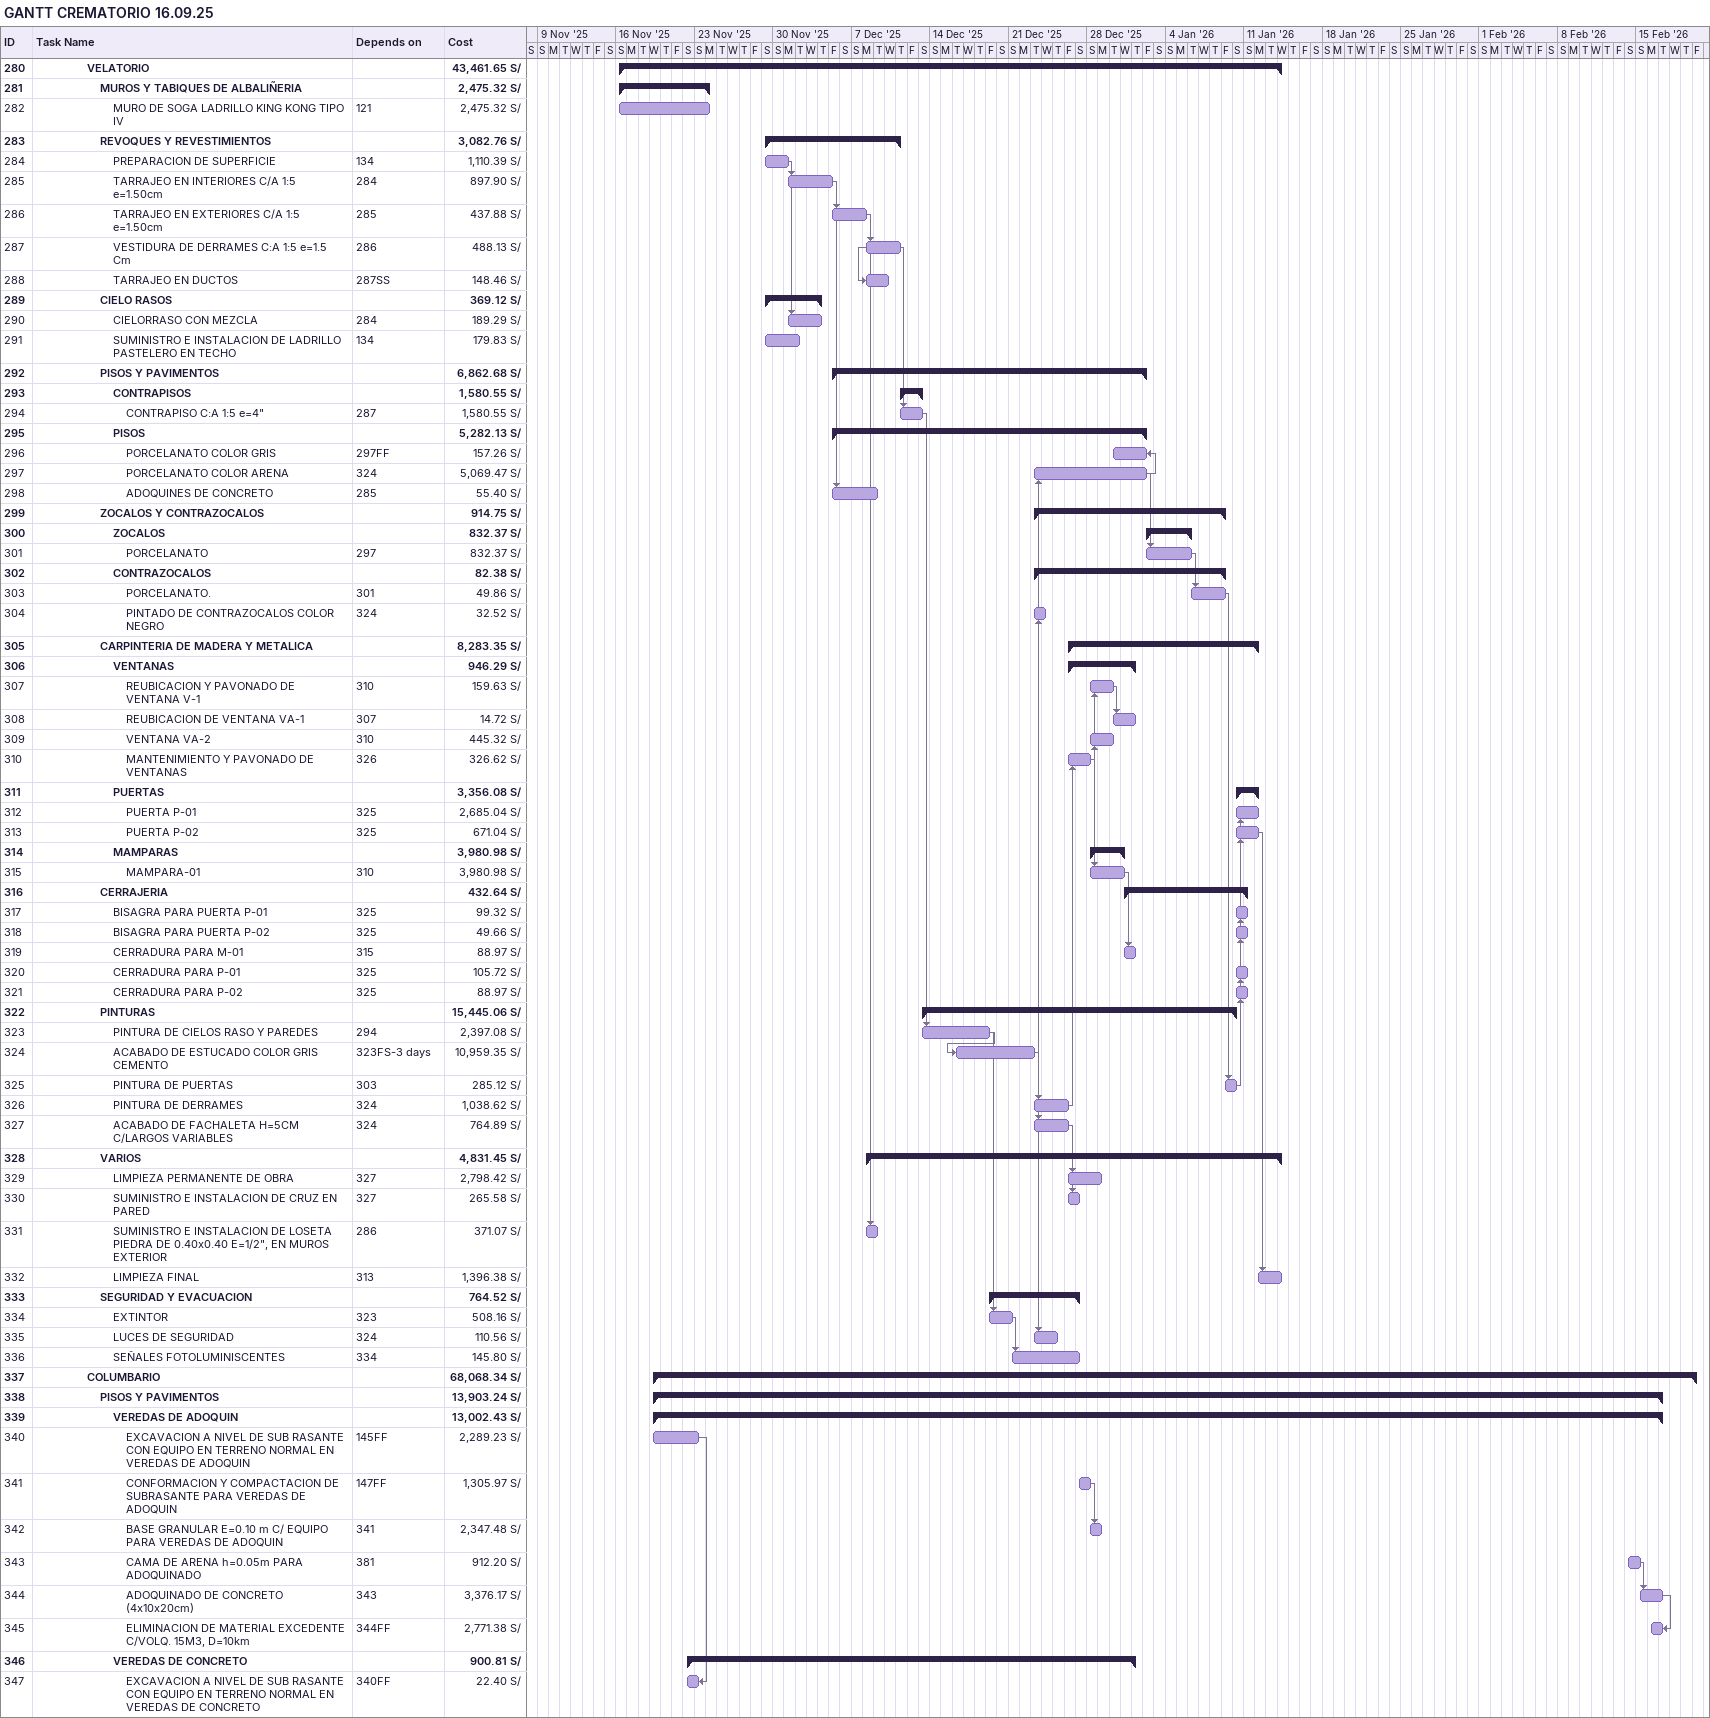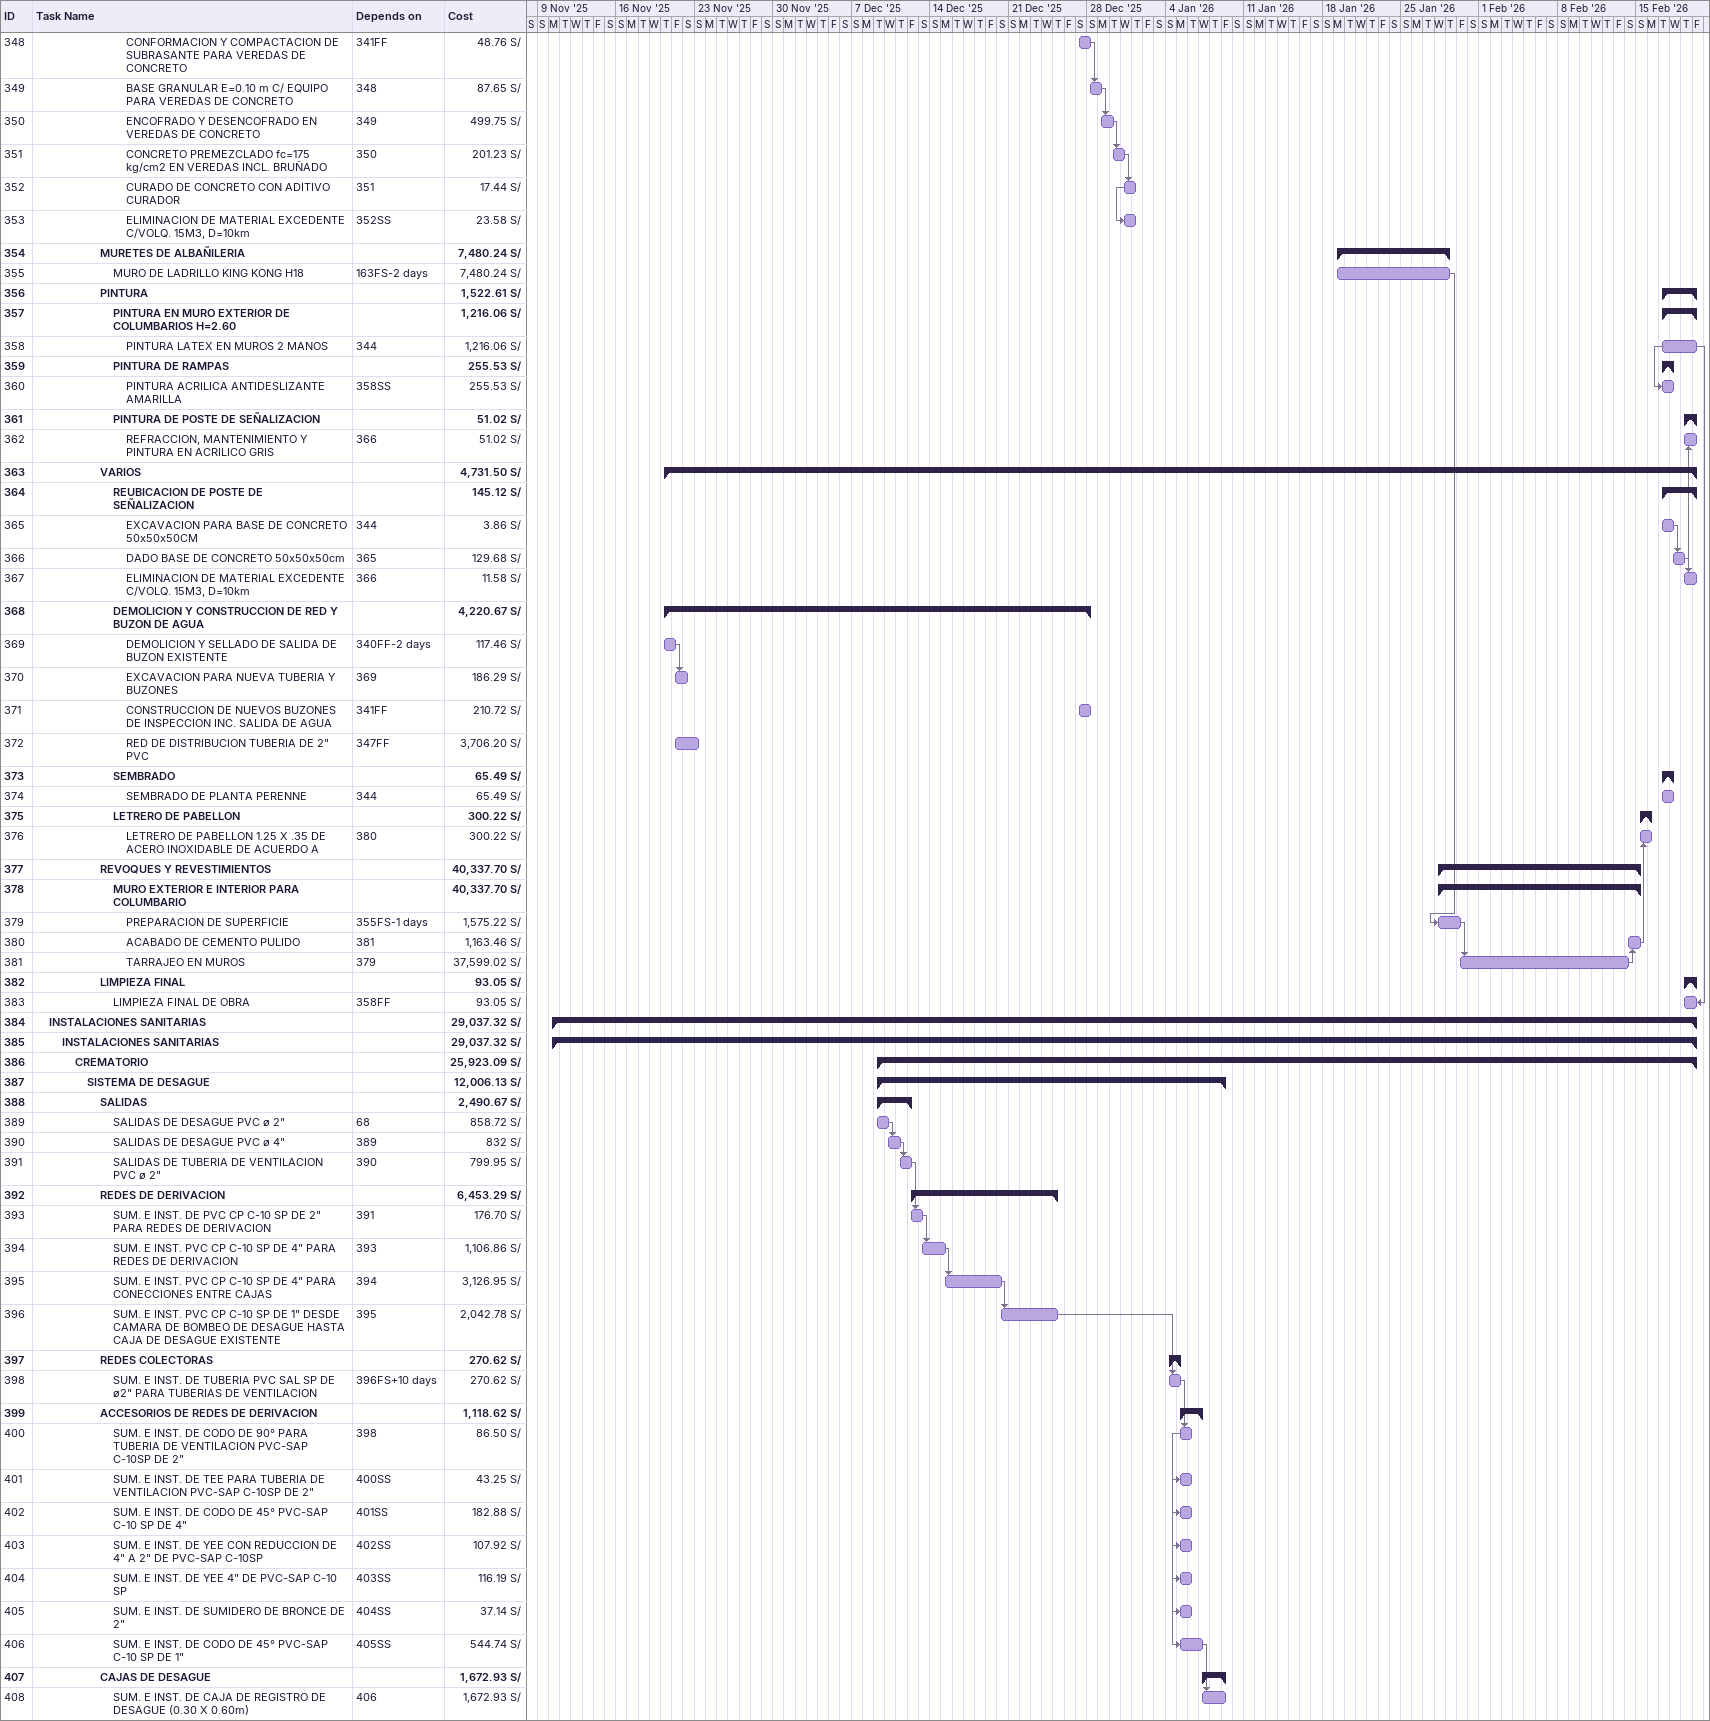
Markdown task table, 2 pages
GANTT CREMATORIO 16.09.25

| ID | Level | Task | Start | Finish | Predecessors | Cost (S/) |
|---|---|---|---|---|---|---|
| 280 | 5 | **VELATORIO** | 2025-11-16 | 2026-01-14 |  | 43461.65 |
| 281 | 6 | **MUROS Y TABIQUES DE ALBALIÑERIA** | 2025-11-16 | 2025-11-24 |  | 2475.32 |
| 282 | 7 | MURO DE SOGA LADRILLO KING KONG TIPO IV | 2025-11-16 | 2025-11-24 | 121 | 2475.32 |
| 283 | 6 | **REVOQUES Y REVESTIMIENTOS** | 2025-11-29 | 2025-12-11 |  | 3082.76 |
| 284 | 7 | PREPARACION DE SUPERFICIE | 2025-11-29 | 2025-12-01 | 134 | 1110.39 |
| 285 | 7 | TARRAJEO EN INTERIORES C/A 1:5 e=1.50cm | 2025-12-01 | 2025-12-05 | 284 | 897.90 |
| 286 | 7 | TARRAJEO EN EXTERIORES C/A 1:5 e=1.50cm | 2025-12-05 | 2025-12-08 | 285 | 437.88 |
| 287 | 7 | VESTIDURA DE DERRAMES C:A 1:5 e=1.5 Cm | 2025-12-08 | 2025-12-11 | 286 | 488.13 |
| 288 | 7 | TARRAJEO EN DUCTOS | 2025-12-08 | 2025-12-10 | 287SS | 148.46 |
| 289 | 6 | **CIELO RASOS** | 2025-11-29 | 2025-12-04 |  | 369.12 |
| 290 | 7 | CIELORRASO CON MEZCLA | 2025-12-01 | 2025-12-04 | 284 | 189.29 |
| 291 | 7 | SUMINISTRO E INSTALACION DE LADRILLO PASTELERO EN TECHO | 2025-11-29 | 2025-12-02 | 134 | 179.83 |
| 292 | 6 | **PISOS Y PAVIMENTOS** | 2025-12-05 | 2026-01-02 |  | 6862.68 |
| 293 | 7 | **CONTRAPISOS** | 2025-12-11 | 2025-12-13 |  | 1580.55 |
| 294 | 8 | CONTRAPISO C:A 1:5 e=4" | 2025-12-11 | 2025-12-13 | 287 | 1580.55 |
| 295 | 7 | **PISOS** | 2025-12-05 | 2026-01-02 |  | 5282.13 |
| 296 | 8 | PORCELANATO COLOR GRIS | 2025-12-30 | 2026-01-02 | 297FF | 157.26 |
| 297 | 8 | PORCELANATO COLOR ARENA | 2025-12-23 | 2026-01-02 | 324 | 5069.47 |
| 298 | 8 | ADOQUINES DE CONCRETO | 2025-12-05 | 2025-12-09 | 285 | 55.40 |
| 299 | 6 | **ZOCALOS Y CONTRAZOCALOS** | 2025-12-23 | 2026-01-09 |  | 914.75 |
| 300 | 7 | **ZOCALOS** | 2026-01-02 | 2026-01-06 |  | 832.37 |
| 301 | 8 | PORCELANATO | 2026-01-02 | 2026-01-06 | 297 | 832.37 |
| 302 | 7 | **CONTRAZOCALOS** | 2025-12-23 | 2026-01-09 |  | 82.38 |
| 303 | 8 | PORCELANATO. | 2026-01-06 | 2026-01-09 | 301 | 49.86 |
| 304 | 8 | PINTADO DE CONTRAZOCALOS COLOR NEGRO | 2025-12-23 | 2025-12-24 | 324 | 32.52 |
| 305 | 6 | **CARPINTERIA DE MADERA Y METALICA** | 2025-12-26 | 2026-01-12 |  | 8283.35 |
| 306 | 7 | **VENTANAS** | 2025-12-26 | 2026-01-01 |  | 946.29 |
| 307 | 8 | REUBICACION Y PAVONADO DE VENTANA V-1 | 2025-12-28 | 2025-12-30 | 310 | 159.63 |
| 308 | 8 | REUBICACION DE VENTANA VA-1 | 2025-12-30 | 2026-01-01 | 307 | 14.72 |
| 309 | 8 | VENTANA VA-2 | 2025-12-28 | 2025-12-30 | 310 | 445.32 |
| 310 | 8 | MANTENIMIENTO Y PAVONADO DE VENTANAS | 2025-12-26 | 2025-12-28 | 326 | 326.62 |
| 311 | 7 | **PUERTAS** | 2026-01-10 | 2026-01-12 |  | 3356.08 |
| 312 | 8 | PUERTA P-01 | 2026-01-10 | 2026-01-12 | 325 | 2685.04 |
| 313 | 8 | PUERTA P-02 | 2026-01-10 | 2026-01-12 | 325 | 671.04 |
| 314 | 7 | **MAMPARAS** | 2025-12-28 | 2025-12-31 |  | 3980.98 |
| 315 | 8 | MAMPARA-01 | 2025-12-28 | 2025-12-31 | 310 | 3980.98 |
| 316 | 6 | **CERRAJERIA** | 2025-12-31 | 2026-01-11 |  | 432.64 |
| 317 | 7 | BISAGRA PARA PUERTA P-01 | 2026-01-10 | 2026-01-11 | 325 | 99.32 |
| 318 | 7 | BISAGRA PARA PUERTA P-02 | 2026-01-10 | 2026-01-11 | 325 | 49.66 |
| 319 | 7 | CERRADURA PARA M-01 | 2025-12-31 | 2026-01-01 | 315 | 88.97 |
| 320 | 7 | CERRADURA PARA P-01 | 2026-01-10 | 2026-01-11 | 325 | 105.72 |
| 321 | 7 | CERRADURA PARA P-02 | 2026-01-10 | 2026-01-11 | 325 | 88.97 |
| 322 | 6 | **PINTURAS** | 2025-12-13 | 2026-01-10 |  | 15445.06 |
| 323 | 7 | PINTURA DE CIELOS RASO Y PAREDES | 2025-12-13 | 2025-12-19 | 294 | 2397.08 |
| 324 | 7 | ACABADO DE ESTUCADO COLOR GRIS CEMENTO | 2025-12-16 | 2025-12-23 | 323FS-3d | 10959.35 |
| 325 | 7 | PINTURA DE PUERTAS | 2026-01-09 | 2026-01-10 | 303 | 285.12 |
| 326 | 7 | PINTURA DE DERRAMES | 2025-12-23 | 2025-12-26 | 324 | 1038.62 |
| 327 | 7 | ACABADO DE FACHALETA H=5CM C/LARGOS VARIABLES | 2025-12-23 | 2025-12-26 | 324 | 764.89 |
| 328 | 6 | **VARIOS** | 2025-12-08 | 2026-01-14 |  | 4831.45 |
| 329 | 7 | LIMPIEZA PERMANENTE DE OBRA | 2025-12-26 | 2025-12-29 | 327 | 2798.42 |
| 330 | 7 | SUMINISTRO E INSTALACION DE CRUZ EN PARED | 2025-12-26 | 2025-12-27 | 327 | 265.58 |
| 331 | 7 | SUMINISTRO E INSTALACION DE LOSETA PIEDRA DE 0.40x0.40 E=1/2", EN MUROS EXTERIOR | 2025-12-08 | 2025-12-09 | 286 | 371.07 |
| 332 | 7 | LIMPIEZA FINAL | 2026-01-12 | 2026-01-14 | 313 | 1396.38 |
| 333 | 6 | **SEGURIDAD Y EVACUACION** | 2025-12-19 | 2025-12-27 |  | 764.52 |
| 334 | 7 | EXTINTOR | 2025-12-19 | 2025-12-21 | 323 | 508.16 |
| 335 | 7 | LUCES DE SEGURIDAD | 2025-12-23 | 2025-12-25 | 324 | 110.56 |
| 336 | 7 | SEÑALES FOTOLUMINISCENTES | 2025-12-21 | 2025-12-27 | 334 | 145.80 |
| 337 | 5 | **COLUMBARIO** | 2025-11-19 | 2026-02-20 |  | 68068.34 |
| 338 | 6 | **PISOS Y PAVIMENTOS** | 2025-11-19 | 2026-02-17 |  | 13903.24 |
| 339 | 7 | **VEREDAS DE ADOQUIN** | 2025-11-19 | 2026-02-17 |  | 13002.43 |
| 340 | 8 | EXCAVACION A NIVEL DE SUB RASANTE CON EQUIPO EN TERRENO NORMAL EN VEREDAS DE ADOQUIN | 2025-11-19 | 2025-11-23 | 145FF | 2289.23 |
| 341 | 8 | CONFORMACION Y COMPACTACION DE SUBRASANTE PARA VEREDAS DE ADOQUIN | 2025-12-27 | 2025-12-28 | 147FF | 1305.97 |
| 342 | 8 | BASE GRANULAR E=0.10 m C/ EQUIPO PARA VEREDAS DE ADOQUIN | 2025-12-28 | 2025-12-29 | 341 | 2347.48 |
| 343 | 8 | CAMA DE ARENA h=0.05m PARA ADOQUINADO | 2026-02-14 | 2026-02-15 | 381 | 912.20 |
| 344 | 8 | ADOQUINADO DE CONCRETO (4x10x20cm) | 2026-02-15 | 2026-02-17 | 343 | 3376.17 |
| 345 | 8 | ELIMINACION DE MATERIAL EXCEDENTE C/VOLQ. 15M3, D=10km | 2026-02-16 | 2026-02-17 | 344FF | 2771.38 |
| 346 | 7 | **VEREDAS DE CONCRETO** | 2025-11-22 | 2026-01-01 |  | 900.81 |
| 347 | 8 | EXCAVACION A NIVEL DE SUB RASANTE CON EQUIPO EN TERRENO NORMAL EN VEREDAS DE CONCRETO | 2025-11-22 | 2025-11-23 | 340FF | 22.40 |
| 348 | 8 | CONFORMACION Y COMPACTACION DE SUBRASANTE PARA VEREDAS DE CONCRETO | 2025-12-27 | 2025-12-28 | 341FF | 48.76 |
| 349 | 8 | BASE GRANULAR E=0.10 m C/ EQUIPO PARA VEREDAS DE CONCRETO | 2025-12-28 | 2025-12-29 | 348 | 87.65 |
| 350 | 8 | ENCOFRADO Y DESENCOFRADO EN VEREDAS DE CONCRETO | 2025-12-29 | 2025-12-30 | 349 | 499.75 |
| 351 | 8 | CONCRETO PREMEZCLADO fc=175 kg/cm2 EN VEREDAS INCL. BRUÑADO | 2025-12-30 | 2025-12-31 | 350 | 201.23 |
| 352 | 8 | CURADO DE CONCRETO CON ADITIVO CURADOR | 2025-12-31 | 2026-01-01 | 351 | 17.44 |
| 353 | 8 | ELIMINACION DE MATERIAL EXCEDENTE C/VOLQ. 15M3, D=10km | 2025-12-31 | 2026-01-01 | 352SS | 23.58 |
| 354 | 6 | **MURETES DE ALBAÑILERIA** | 2026-01-19 | 2026-01-29 |  | 7480.24 |
| 355 | 7 | MURO DE LADRILLO KING KONG H18 | 2026-01-19 | 2026-01-29 | 163FS-2d | 7480.24 |
| 356 | 6 | **PINTURA** | 2026-02-17 | 2026-02-20 |  | 1522.61 |
| 357 | 7 | **PINTURA EN MURO EXTERIOR DE COLUMBARIOS H=2.60** | 2026-02-17 | 2026-02-20 |  | 1216.06 |
| 358 | 8 | PINTURA LATEX EN MUROS 2 MANOS | 2026-02-17 | 2026-02-20 | 344 | 1216.06 |
| 359 | 7 | **PINTURA DE RAMPAS** | 2026-02-17 | 2026-02-18 |  | 255.53 |
| 360 | 8 | PINTURA ACRILICA ANTIDESLIZANTE AMARILLA | 2026-02-17 | 2026-02-18 | 358SS | 255.53 |
| 361 | 7 | **PINTURA DE POSTE DE SEÑALIZACION** | 2026-02-19 | 2026-02-20 |  | 51.02 |
| 362 | 8 | REFRACCION, MANTENIMIENTO Y PINTURA EN ACRILICO GRIS | 2026-02-19 | 2026-02-20 | 366 | 51.02 |
| 363 | 6 | **VARIOS** | 2025-11-20 | 2026-02-20 |  | 4731.50 |
| 364 | 7 | **REUBICACION DE POSTE DE SEÑALIZACION** | 2026-02-17 | 2026-02-20 |  | 145.12 |
| 365 | 8 | EXCAVACION PARA BASE DE CONCRETO 50x50x50CM | 2026-02-17 | 2026-02-18 | 344 | 3.86 |
| 366 | 8 | DADO BASE DE CONCRETO 50x50x50cm | 2026-02-18 | 2026-02-19 | 365 | 129.68 |
| 367 | 8 | ELIMINACION DE MATERIAL EXCEDENTE C/VOLQ. 15M3, D=10km | 2026-02-19 | 2026-02-20 | 366 | 11.58 |
| 368 | 7 | **DEMOLICION Y CONSTRUCCION DE RED Y BUZON DE AGUA** | 2025-11-20 | 2025-12-28 |  | 4220.67 |
| 369 | 8 | DEMOLICION Y SELLADO DE SALIDA DE BUZON EXISTENTE | 2025-11-20 | 2025-11-21 | 340FF-2d | 117.46 |
| 370 | 8 | EXCAVACION PARA NUEVA TUBERIA Y BUZONES | 2025-11-21 | 2025-11-22 | 369 | 186.29 |
| 371 | 8 | CONSTRUCCION DE NUEVOS BUZONES DE INSPECCION INC. SALIDA DE AGUA | 2025-12-27 | 2025-12-28 | 341FF | 210.72 |
| 372 | 8 | RED DE DISTRIBUCION TUBERIA DE 2" PVC | 2025-11-21 | 2025-11-23 | 347FF | 3706.20 |
| 373 | 7 | **SEMBRADO** | 2026-02-17 | 2026-02-18 |  | 65.49 |
| 374 | 8 | SEMBRADO DE PLANTA PERENNE | 2026-02-17 | 2026-02-18 | 344 | 65.49 |
| 375 | 7 | **LETRERO DE PABELLON** | 2026-02-15 | 2026-02-16 |  | 300.22 |
| 376 | 8 | LETRERO DE PABELLON 1.25 X .35 DE ACERO INOXIDABLE DE ACUERDO A | 2026-02-15 | 2026-02-16 | 380 | 300.22 |
| 377 | 6 | **REVOQUES Y REVESTIMIENTOS** | 2026-01-28 | 2026-02-15 |  | 40337.70 |
| 378 | 7 | **MURO EXTERIOR E INTERIOR PARA COLUMBARIO** | 2026-01-28 | 2026-02-15 |  | 40337.70 |
| 379 | 8 | PREPARACION DE SUPERFICIE | 2026-01-28 | 2026-01-30 | 355FS-1d | 1575.22 |
| 380 | 8 | ACABADO DE CEMENTO PULIDO | 2026-02-14 | 2026-02-15 | 381 | 1163.46 |
| 381 | 8 | TARRAJEO EN MUROS | 2026-01-30 | 2026-02-14 | 379 | 37599.02 |
| 382 | 6 | **LIMPIEZA FINAL** | 2026-02-19 | 2026-02-20 |  | 93.05 |
| 383 | 7 | LIMPIEZA FINAL DE OBRA | 2026-02-19 | 2026-02-20 | 358FF | 93.05 |
| 384 | 2 | **INSTALACIONES SANITARIAS** | 2025-11-10 | 2026-02-20 |  | 29037.32 |
| 385 | 3 | **INSTALACIONES SANITARIAS** | 2025-11-10 | 2026-02-20 |  | 29037.32 |
| 386 | 4 | **CREMATORIO** | 2025-12-09 | 2026-02-20 |  | 25923.09 |
| 387 | 5 | **SISTEMA DE DESAGUE** | 2025-12-09 | 2026-01-09 |  | 12006.13 |
| 388 | 6 | **SALIDAS** | 2025-12-09 | 2025-12-12 |  | 2490.67 |
| 389 | 7 | SALIDAS DE DESAGUE PVC ø 2" | 2025-12-09 | 2025-12-10 | 68 | 858.72 |
| 390 | 7 | SALIDAS DE DESAGUE PVC ø 4" | 2025-12-10 | 2025-12-11 | 389 | 832 |
| 391 | 7 | SALIDAS DE TUBERIA DE VENTILACION PVC ø 2" | 2025-12-11 | 2025-12-12 | 390 | 799.95 |
| 392 | 6 | **REDES DE DERIVACION** | 2025-12-12 | 2025-12-25 |  | 6453.29 |
| 393 | 7 | SUM. E INST. DE PVC CP C-10 SP DE 2" PARA REDES DE DERIVACION | 2025-12-12 | 2025-12-13 | 391 | 176.70 |
| 394 | 7 | SUM. E INST. PVC CP C-10 SP DE 4" PARA REDES DE DERIVACION | 2025-12-13 | 2025-12-15 | 393 | 1106.86 |
| 395 | 7 | SUM. E INST. PVC CP C-10 SP DE 4" PARA CONECCIONES ENTRE CAJAS | 2025-12-15 | 2025-12-20 | 394 | 3126.95 |
| 396 | 7 | SUM. E INST. PVC CP C-10 SP DE 1" DESDE CAMARA DE BOMBEO DE DESAGUE HASTA CAJA DE DESAGUE EXISTENTE | 2025-12-20 | 2025-12-25 | 395 | 2042.78 |
| 397 | 6 | **REDES COLECTORAS** | 2026-01-04 | 2026-01-05 |  | 270.62 |
| 398 | 7 | SUM. E INST. DE TUBERIA PVC SAL SP DE ø2" PARA TUBERIAS DE VENTILACION | 2026-01-04 | 2026-01-05 | 396FS+10d | 270.62 |
| 399 | 6 | **ACCESORIOS DE REDES DE DERIVACION** | 2026-01-05 | 2026-01-07 |  | 1118.62 |
| 400 | 7 | SUM. E INST. DE CODO DE 90° PARA TUBERIA DE VENTILACION PVC-SAP C-10SP DE 2" | 2026-01-05 | 2026-01-06 | 398 | 86.50 |
| 401 | 7 | SUM. E INST. DE TEE PARA TUBERIA DE VENTILACION PVC-SAP C-10SP DE 2" | 2026-01-05 | 2026-01-06 | 400SS | 43.25 |
| 402 | 7 | SUM. E INST. DE CODO DE 45° PVC-SAP C-10 SP DE 4" | 2026-01-05 | 2026-01-06 | 401SS | 182.88 |
| 403 | 7 | SUM. E INST. DE YEE CON REDUCCION DE 4" A 2" DE PVC-SAP C-10SP | 2026-01-05 | 2026-01-06 | 402SS | 107.92 |
| 404 | 7 | SUM. E INST. DE YEE 4" DE PVC-SAP C-10 SP | 2026-01-05 | 2026-01-06 | 403SS | 116.19 |
| 405 | 7 | SUM. E INST. DE SUMIDERO DE BRONCE DE 2" | 2026-01-05 | 2026-01-06 | 404SS | 37.14 |
| 406 | 7 | SUM. E INST. DE CODO DE 45° PVC-SAP C-10 SP DE 1" | 2026-01-05 | 2026-01-07 | 405SS | 544.74 |
| 407 | 6 | **CAJAS DE DESAGUE** | 2026-01-07 | 2026-01-09 |  | 1672.93 |
| 408 | 7 | SUM. E INST. DE CAJA DE REGISTRO DE DESAGUE (0.30 X 0.60m) | 2026-01-07 | 2026-01-09 | 406 | 1672.93 |
